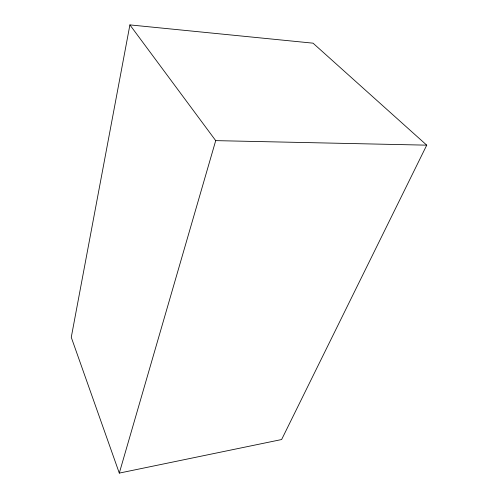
<?xml version="1.0" encoding="UTF-8"?>
<svg xmlns="http://www.w3.org/2000/svg" width="498" height="498" viewBox="0 0 498 498"><rect width="100%" height="100%" fill="white"/><g stroke="black" fill="none" stroke-linecap="round" stroke-linejoin="round"><path stroke-width="0.75" d="M129.903 24.9L71.264 337.308L119.296 473.1L281.631 439.535L426.736 145.161L313.043 43.17L129.903 24.9L215.709 140.629L426.736 145.161M119.296 473.1L215.709 140.629"/></g></svg>
